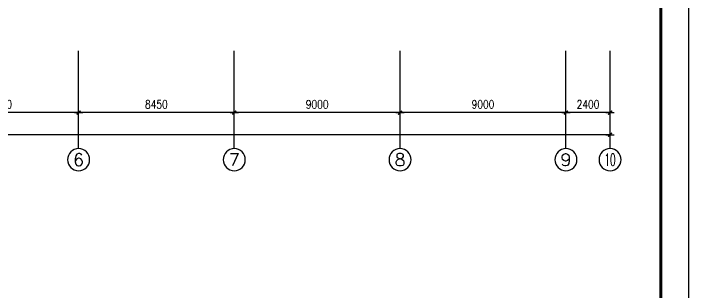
# Model space of a CAD drawing. Extents: x -55219 to 470149, y 494712 to 780039.
# Drawn here: x 299083 to 335718, y 539262 to 554378 of the extents above; entities that cross this region are included whole.
import ezdxf
from ezdxf.enums import TextEntityAlignment as Align

# ---------------------------------------------------------------- set-up
doc = ezdxf.new("R2010")
doc.units = 0
doc.header["$LTSCALE"] = 1500
doc.header["$MEASUREMENT"] = 0
doc.layers.get('0').update_dxf_attribs({"linetype": 'CONTINUOUS'})
doc.layers.get('DEFPOINTS').update_dxf_attribs({"linetype": 'CONTINUOUS'})
for name, color, linetype in [('AXIS_TEXT', 7, 'CONTINUOUS'), ('LVTRY', 6, 'CONTINUOUS'), ('PUB_TITLE', 4, 'CONTINUOUS')]:
    doc.layers.add(name, color=color, linetype=linetype)
doc.styles.add('COMPLEX', font='COMPLEX')
doc.styles.add('DIM_FONT', font='SIMPLEX.shx', dxfattribs={"width": 0.8})
doc.dimstyles.new('AXIS150', dxfattribs={"dimscale": 1.5, "dimtxt": 300, "dimasz": 1, "dimexe": 250, "dimexo": 300, "dimgap": 150, "dimtad": 1, "dimdec": 0, "dimzin": 0, "dimdsep": 46, "dimtxsty": 'DIM_FONT', "dimblk": '_DIMX', "dimcen": 0.09, "dimse1": 1, "dimse2": 1, "dimclrt": 7, "dimadec": 0, "dimazin": 0, "dimtfac": 1, "dimtdec": 0, "dimtix": 1, "dimtmove": 2, "dimatfit": 3, "dimldrblk": '_DIMX', "dimfxl": 1, "dimtolj": 1, "dimtzin": 0, "dimarcsym": 0})

# ---------------------------------------------------------------- blocks, each defined once
blk = doc.blocks.new('_DIMX')
blk.add_line((-150, 0), (150, 0))
at = {"const_width": 50}
blk.add_lwpolyline([(-70, -70), (70, 70)], dxfattribs=at)
blk = doc.blocks.new('*D207')
at = {"color": 0, "linetype": 'ByBlock'}
blk.add_line((302613, 549006), (294166, 549006), dxfattribs=at)
at = {"layer": 'DEFPOINTS', "color": 0, "linetype": 'ByBlock'}
for p in [(294164, 552364), (302614, 552364), (294164, 549006)]:
    blk.add_point(p, dxfattribs=at)
at = {"color": 0, "linetype": 'ByBlock', "xscale": 1.5, "yscale": 1.5, "zscale": 1.5, "rotation": 180}
blk.add_blockref('_DIMX', (294164, 549006), dxfattribs=at)
at = {"color": 0, "linetype": 'ByBlock', "xscale": 1.5, "yscale": 1.5, "zscale": 1.5}
blk.add_blockref('_DIMX', (302614, 549006), dxfattribs=at)
at = {"color": 7, "linetype": 'ByBlock', "insert": (298389, 549456), "char_height": 450, "attachment_point": 5, "style": 'DIM_FONT'}
blk.add_mtext('\\A1;8450', dxfattribs=at)
blk = doc.blocks.new('*D206')
at = {"color": 0, "linetype": 'ByBlock'}
blk.add_line((311063, 549006), (302616, 549006), dxfattribs=at)
at = {"layer": 'DEFPOINTS', "color": 0, "linetype": 'ByBlock'}
for p in [(302614, 552364), (311064, 552364), (302614, 549006)]:
    blk.add_point(p, dxfattribs=at)
at = {"color": 0, "linetype": 'ByBlock', "xscale": 1.5, "yscale": 1.5, "zscale": 1.5}
for p, rotation in [((302614, 549006), 179.9999999999992), ((311064, 549006), 359.9999999999992)]:
    blk.add_blockref('_DIMX', p, dxfattribs=dict(at, rotation=rotation))
at = {"color": 7, "linetype": 'ByBlock', "insert": (306839, 549456), "char_height": 450, "attachment_point": 5, "style": 'DIM_FONT'}
blk.add_mtext('\\A1;8450', dxfattribs=at)
blk = doc.blocks.new('*D205')
at = {"color": 0, "linetype": 'ByBlock'}
blk.add_line((320063, 549006), (311066, 549006), dxfattribs=at)
at = {"layer": 'DEFPOINTS', "color": 0, "linetype": 'ByBlock'}
for p in [(311064, 552364), (320064, 552364), (311064, 549006)]:
    blk.add_point(p, dxfattribs=at)
at = {"color": 0, "linetype": 'ByBlock', "xscale": 1.5, "yscale": 1.5, "zscale": 1.5, "rotation": 180}
blk.add_blockref('_DIMX', (311064, 549006), dxfattribs=at)
at = {"color": 0, "linetype": 'ByBlock', "xscale": 1.5, "yscale": 1.5, "zscale": 1.5}
blk.add_blockref('_DIMX', (320064, 549006), dxfattribs=at)
at = {"color": 7, "linetype": 'ByBlock', "insert": (315564, 549456), "char_height": 450, "attachment_point": 5, "style": 'DIM_FONT'}
blk.add_mtext('\\A1;9000', dxfattribs=at)
blk = doc.blocks.new('_AXISO')
blk.add_circle((0, 0), 0.5)
at = {"layer": 'AXIS_TEXT', "style": 'COMPLEX', "width": 1.041667}
blk.add_attdef('A', text='', height=0.56, dxfattribs=at).set_placement((-0.25, -0.28), (0.25, -0.28), align=Align.FIT)
blk = doc.blocks.new('*D203')
at = {"color": 0, "linetype": 'ByBlock'}
blk.add_line((329063, 549006), (320066, 549006), dxfattribs=at)
at = {"layer": 'DEFPOINTS', "color": 0, "linetype": 'ByBlock'}
for p in [(320064, 554014), (329064, 554014), (320064, 549006)]:
    blk.add_point(p, dxfattribs=at)
at = {"color": 0, "linetype": 'ByBlock', "xscale": 1.5, "yscale": 1.5, "zscale": 1.5, "rotation": 180}
blk.add_blockref('_DIMX', (320064, 549006), dxfattribs=at)
at = {"color": 0, "linetype": 'ByBlock', "xscale": 1.5, "yscale": 1.5, "zscale": 1.5}
blk.add_blockref('_DIMX', (329064, 549006), dxfattribs=at)
at = {"color": 7, "linetype": 'ByBlock', "insert": (324564, 549456), "char_height": 450, "attachment_point": 5, "style": 'DIM_FONT'}
blk.add_mtext('\\A1;9000', dxfattribs=at)
blk = doc.blocks.new('*D198')
at = {"color": 0, "linetype": 'ByBlock'}
blk.add_line((331463, 549006), (329066, 549006), dxfattribs=at)
at = {"layer": 'DEFPOINTS', "color": 0, "linetype": 'ByBlock'}
for p in [(329064, 552364), (331464, 552364), (329064, 549006)]:
    blk.add_point(p, dxfattribs=at)
at = {"color": 0, "linetype": 'ByBlock', "xscale": 1.5, "yscale": 1.5, "zscale": 1.5}
for p, rotation in [((329064, 549006), 179.9999999999972), ((331464, 549006), 359.9999999999973)]:
    blk.add_blockref('_DIMX', p, dxfattribs=dict(at, rotation=rotation))
at = {"color": 7, "linetype": 'ByBlock', "insert": (330264, 549456), "char_height": 450, "attachment_point": 5, "style": 'DIM_FONT'}
blk.add_mtext('\\A1;2400', dxfattribs=at)
blk = doc.blocks.new('*D197')
at = {"color": 0, "linetype": 'ByBlock'}
blk.add_line((331463, 547806), (259316, 547806), dxfattribs=at)
at = {"layer": 'DEFPOINTS', "color": 0, "linetype": 'ByBlock'}
for p in [(259314, 552364), (331464, 552364), (259314, 547806)]:
    blk.add_point(p, dxfattribs=at)
at = {"color": 0, "linetype": 'ByBlock', "xscale": 1.5, "yscale": 1.5, "zscale": 1.5}
for p, rotation in [((259314, 547806), 179.9999999999999), ((331464, 547806), 359.9999999999999)]:
    blk.add_blockref('_DIMX', p, dxfattribs=dict(at, rotation=rotation))
at = {"color": 7, "linetype": 'ByBlock', "insert": (295389, 548256), "char_height": 450, "attachment_point": 5, "style": 'DIM_FONT'}
blk.add_mtext('\\A1;72150', dxfattribs=at)

msp = doc.modelspace()

# ---------------------------------------------------------------- linework, layer by layer
at = {"layer": 'LVTRY', "color": 7}
for p, q in [((302614.3, 547055.6), (302614.3, 552364)), ((311064.3, 547055.6), (311064.3, 552364)), ((320064.3, 547055.6), (320064.3, 552364)), ((329064.3, 547055.6), (329064.3, 552364)), ((331464.1, 547055.6), (331464.1, 552364))]:
    msp.add_line(p, q, dxfattribs=at)
at = {"layer": 'PUB_TITLE'}
msp.add_lwpolyline([(209567.7, 494711.6), (209567.7, 583811.6), (335717.7, 583811.6), (335717.7, 494711.6)], close=True, dxfattribs=at)
at = {"layer": 'PUB_TITLE', "const_width": 150}
msp.add_lwpolyline([(213317.7, 496211.6), (334217.7, 496211.6), (334217.7, 582311.6), (213317.7, 582311.6)], close=True, dxfattribs=at)

# ---------------------------------------------------------------- block references
at = {"layer": 'LVTRY', "color": 7}
ref = msp.add_blockref('_AXISO', (302614.3, 546455.6), dxfattribs=dict(at, xscale=-1200, yscale=1200, zscale=1200, rotation=180))
ref.add_attrib('A', '6', dxfattribs={"layer": 'AXIS_TEXT', "height": 672, "style": 'COMPLEX', "width": 1.339286}).set_placement((302314.3, 546119.6), (302914.3, 546119.6), align=Align.FIT)
ref = msp.add_blockref('_AXISO', (311064.3, 546455.6), dxfattribs=dict(at, xscale=-1200, yscale=1200, zscale=1200, rotation=180))
ref.add_attrib('A', '7', dxfattribs={"layer": 'AXIS_TEXT', "height": 672, "style": 'COMPLEX', "width": 1.339286}).set_placement((310764.3, 546119.6), (311364.3, 546119.6), align=Align.FIT)
ref = msp.add_blockref('_AXISO', (320064.3, 546455.6), dxfattribs=dict(at, xscale=-1200, yscale=1200, zscale=1200, rotation=180))
ref.add_attrib('A', '8', dxfattribs={"layer": 'AXIS_TEXT', "height": 672, "style": 'COMPLEX', "width": 1.339286}).set_placement((319764.3, 546119.6), (320364.3, 546119.6), align=Align.FIT)
ref = msp.add_blockref('_AXISO', (329064.3, 546455.6), dxfattribs=dict(at, xscale=-1200, yscale=1200, zscale=1200, rotation=180))
ref.add_attrib('A', '9', dxfattribs={"layer": 'AXIS_TEXT', "height": 672, "rotation": 360, "style": 'COMPLEX', "width": 1.339286}).set_placement((328764.3, 546119.6), (329364.3, 546119.6), align=Align.FIT)
ref = msp.add_blockref('_AXISO', (331464.1, 546455.6), dxfattribs=dict(at, xscale=-1200, yscale=1200, zscale=1200, rotation=180))
ref.add_attrib('A', '10', dxfattribs={"layer": 'AXIS_TEXT', "height": 672, "style": 'COMPLEX', "width": 0.646552}).set_placement((331164.1, 546119.6), (331764.1, 546119.6), align=Align.FIT)

# ---------------------------------------------------------------- dimensions: what is measured, and where the dimension line sits
for p1, p2, distance, picture, middle in [((329064.3, 554014), (320064.3, 554014), 5008.4, '*D203', (324564.3, 549455.6)), ((331464.1, 552364), (259314.3, 552364), 4558.4, '*D197', (295389.2, 548255.6)), ((302614.3, 552364), (294164.3, 552364), 3358.4, '*D207', (298389.3, 549455.6)), ((311064.3, 552364), (302614.3, 552364), 3358.4, '*D206', (306839.3, 549455.6)), ((320064.3, 552364), (311064.3, 552364), 3358.4, '*D205', (315564.3, 549455.6)), ((331464.1, 552364), (329064.3, 552364), 3358.4, '*D198', (330264.2, 549455.6))]:
    dim = msp.add_aligned_dim(p1=p1, p2=p2, distance=distance, dimstyle='AXIS150', dxfattribs=at)
    dim.commit()
    dim.dimension.update_dxf_attribs({"geometry": picture, "text_midpoint": middle})

doc.saveas('drawing.dxf')
